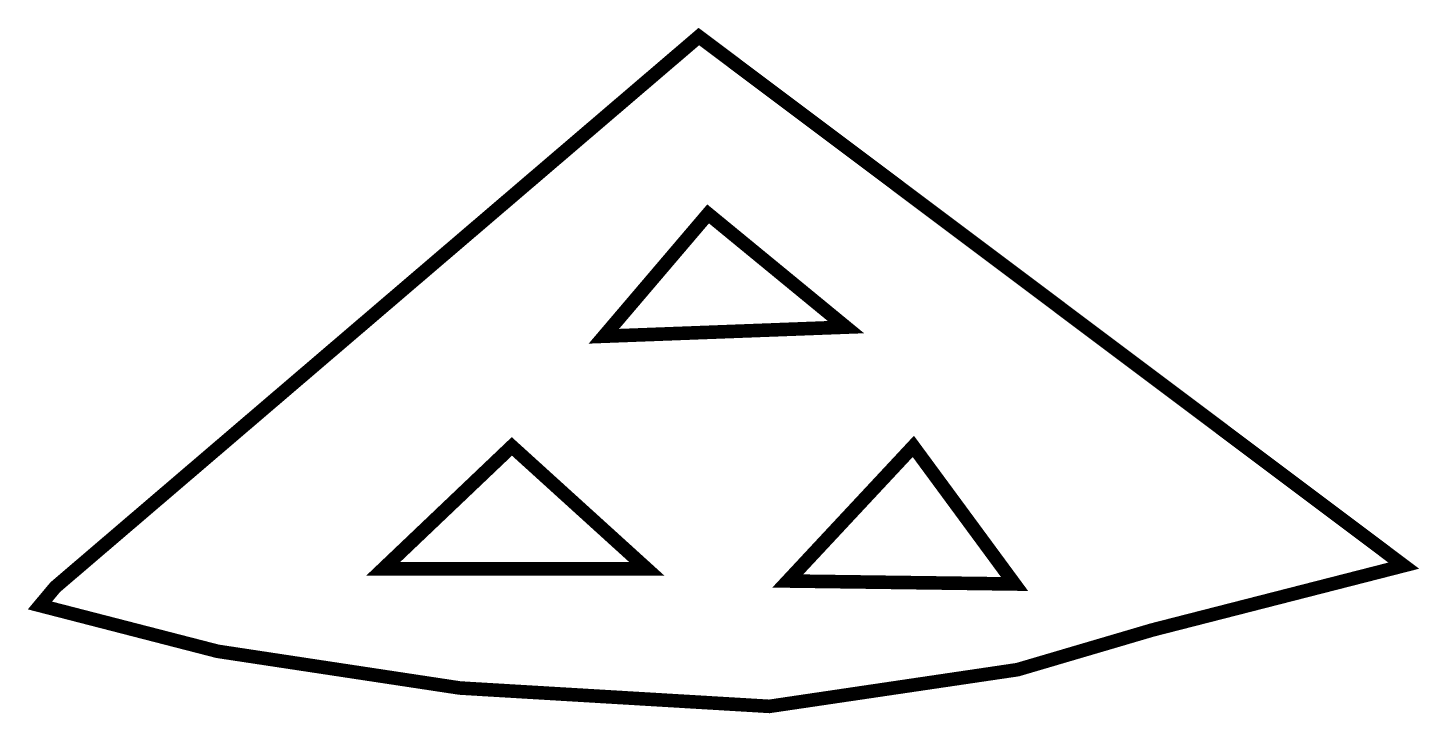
# Model space of a CAD drawing. Extents: x 0.2 to 10.4, y -0.1 to 4.9.
import ezdxf

# ---------------------------------------------------------------- set-up
doc = ezdxf.new("R2010")
doc.units = 0
doc.header["$MEASUREMENT"] = 0
doc.layers.get('0').update_dxf_attribs({"linetype": 'CONTINUOUS'})

msp = doc.modelspace()

# ---------------------------------------------------------------- linework, layer by layer
at = {"const_width": 0.1}
for points in [[(0.27, 0.652), (1.576, 0.315), (3.356, 0.045), (5.63, -0.09), (7.454, 0.18), (8.445, 0.472), (10.292, 0.945), (5.112, 4.836), (0.383, 0.787)], [(3.738, 1.822), (2.793, 0.922), (4.729, 0.922)], [(6.688, 1.822), (5.765, 0.832), (7.432, 0.81)]]:
    msp.add_lwpolyline(points, close=True, dxfattribs=at)
msp.add_lwpolyline([(5.18, 3.532), (4.414, 2.632), (6.193, 2.699), (5.18, 3.532)], dxfattribs=at)

doc.saveas('drawing.dxf')
